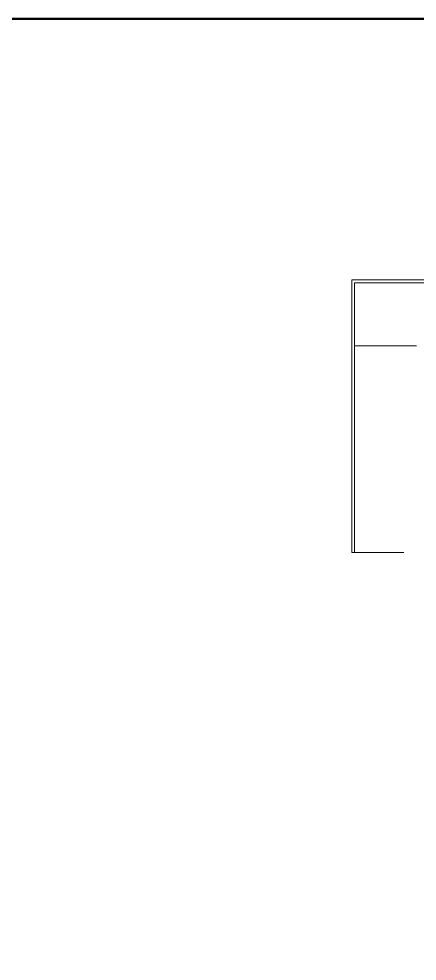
# Model space of a CAD drawing. Header units: millimetres. Extents: x 1852829 to 1882754, y -270850 to -231658.
# Drawn here: x 1860248 to 1860972, y -263907 to -262194 of the extents above; entities that cross this region are included whole.
import ezdxf

# ---------------------------------------------------------------- set-up
doc = ezdxf.new("R2010")
doc.units = ezdxf.units.MM
doc.layers.add('a_görünüş_ince', color=8, linetype='Continuous', lineweight=20)
doc.layers.add('a_çerçeve_line', color=7, linetype='Continuous', lineweight=50)

msp = doc.modelspace()

# ---------------------------------------------------------------- linework, layer by layer
at = {"layer": 'a_görünüş_ince'}
for p, q in [((1860853.2, -263163.9), (1860853.2, -262668.5)), ((1860853.2, -262668.5), (1861120.7, -262668.5)), ((1860858.2, -263163.9), (1860858.2, -262673.5)), ((1860858.2, -262673.5), (1861120.7, -262673.5))]:
    msp.add_line(p, q, dxfattribs=at)
for points in [[(1860971.2, -262788.5), (1860858.2, -262788.5)], [(1860947.7, -263163.9), (1860853.2, -263163.9)]]:
    msp.add_lwpolyline(points, dxfattribs=at)
at = {"layer": 'a_çerçeve_line'}
msp.add_lwpolyline([(1872123.9, -265193.7), (1872123.9, -262193.7), (1853005.4, -262193.7), (1853005.4, -265193.7)], close=True, dxfattribs=at)

doc.saveas('drawing.dxf')
